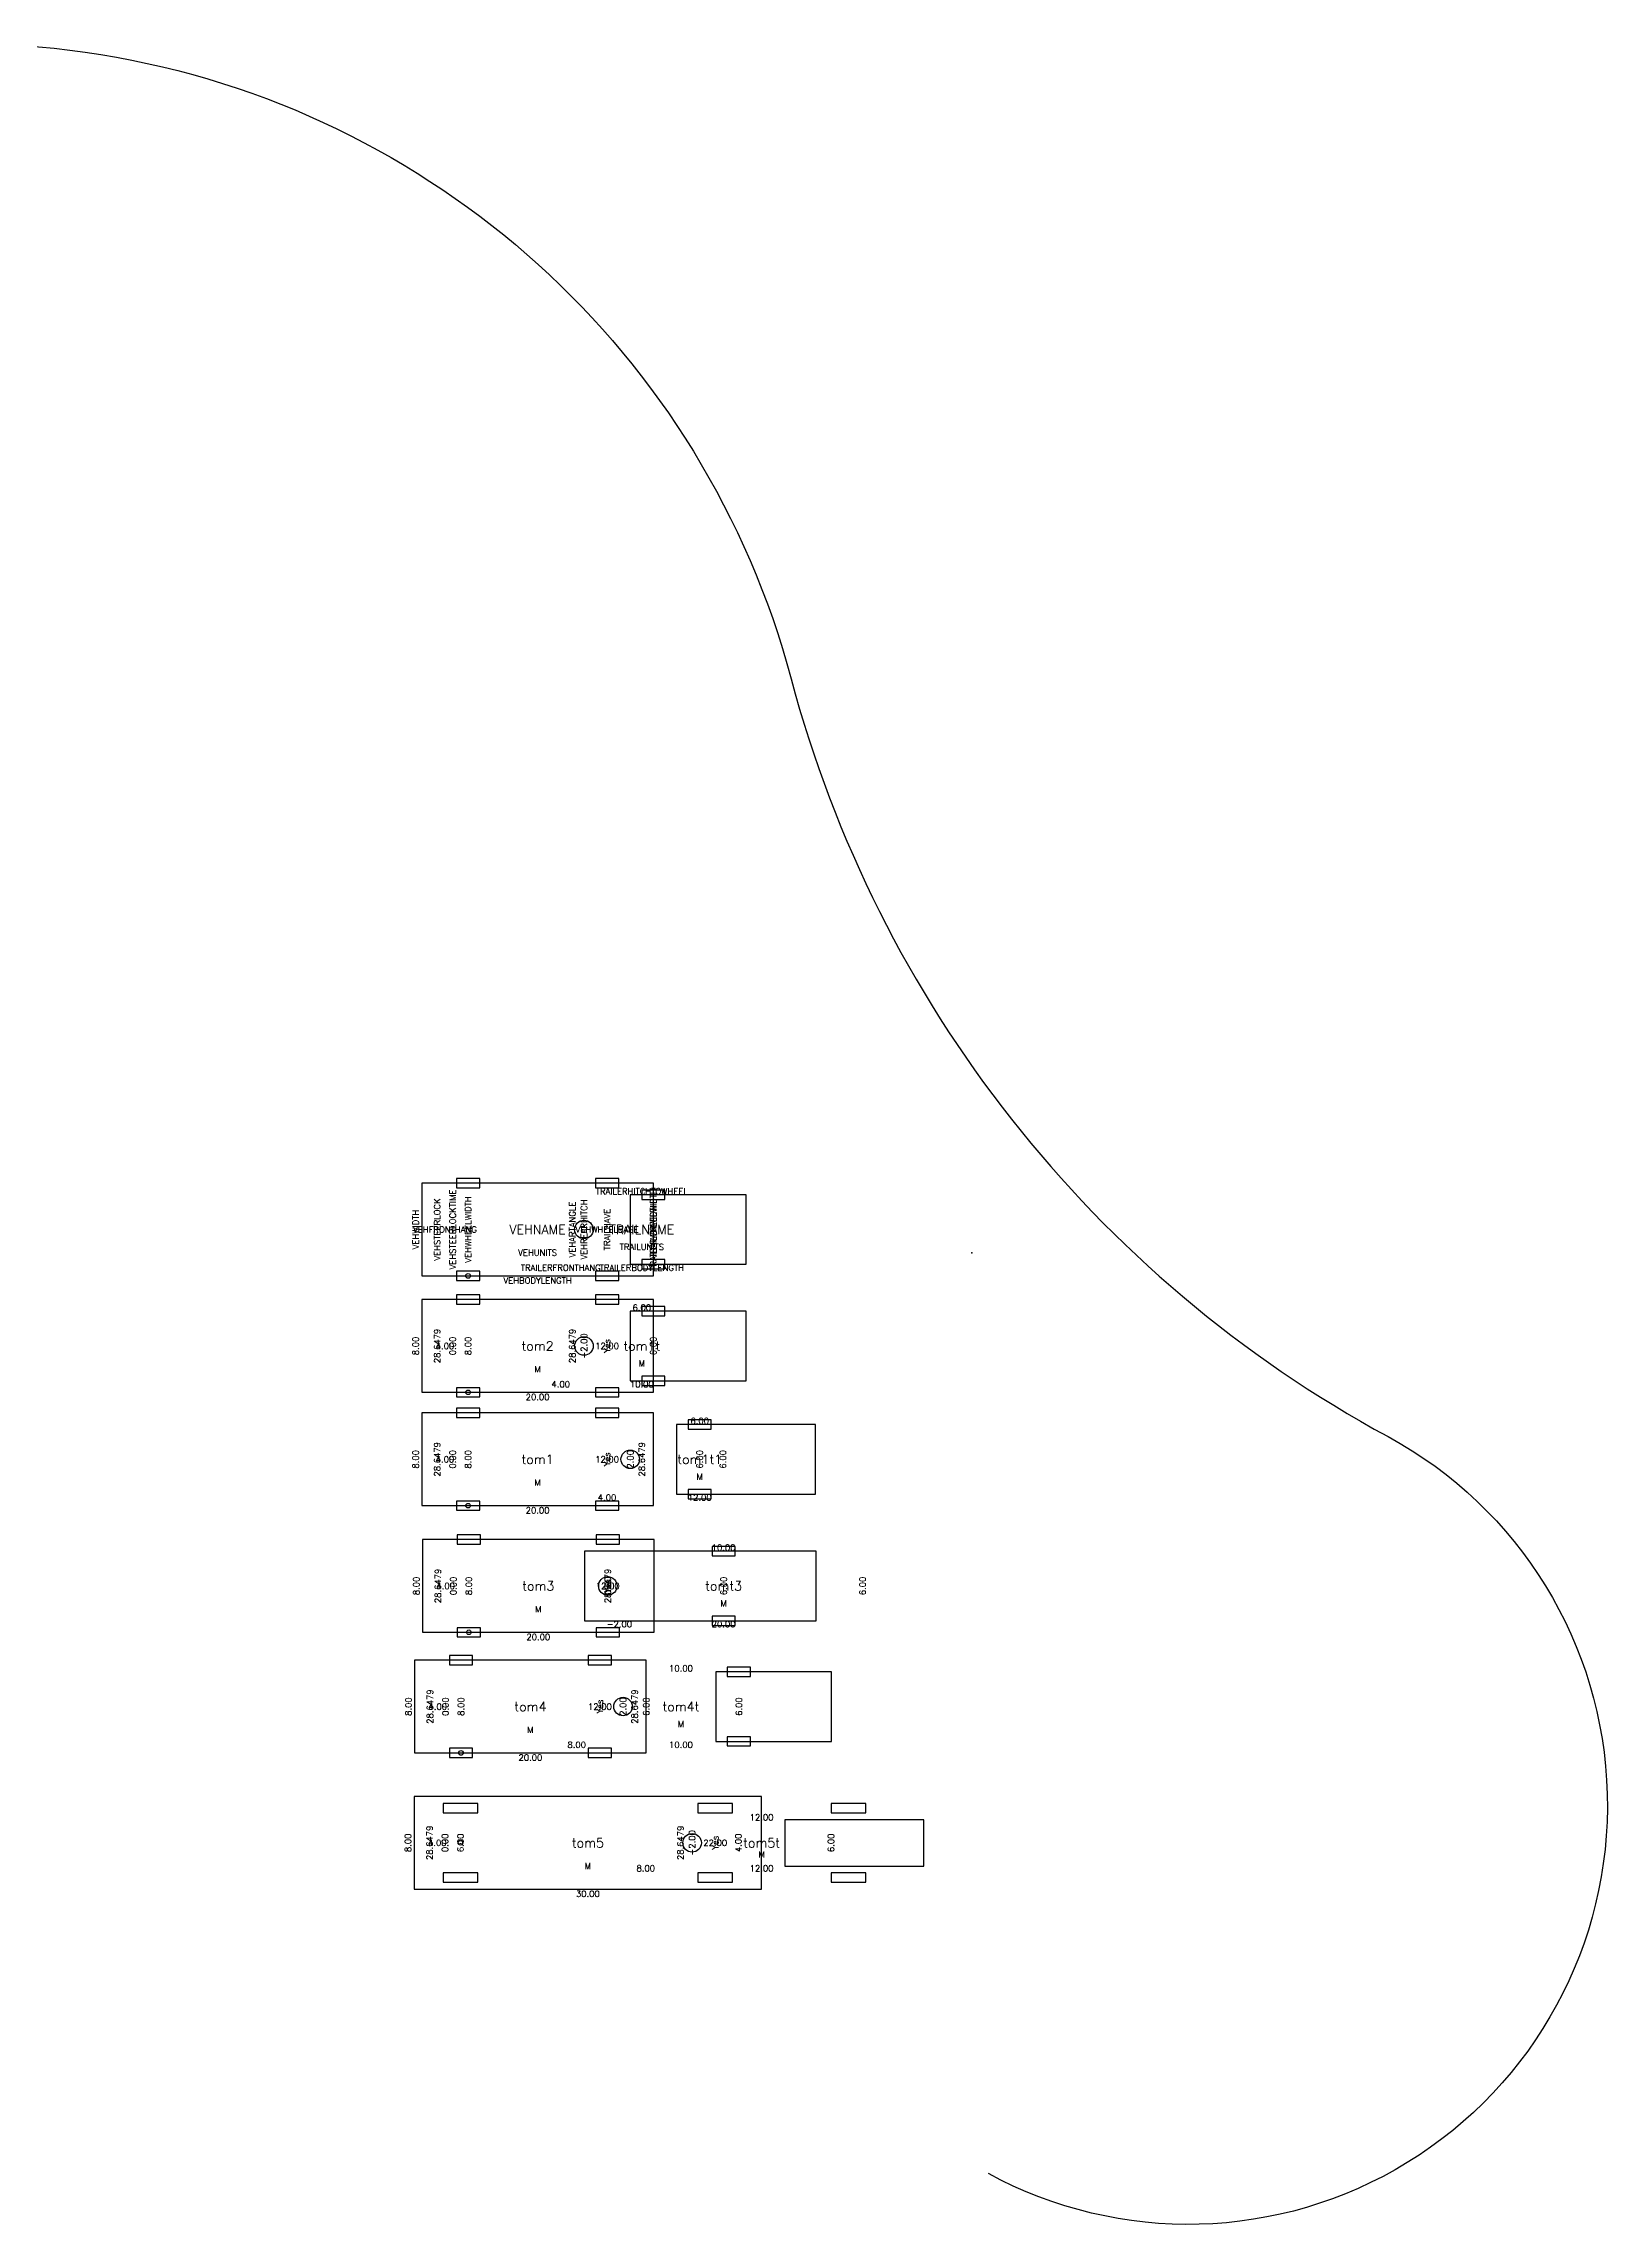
# Model space of a CAD drawing. Extents: x -16 to 1678, y -85 to 1191.
# Drawn here: x 1369.7 to 1504.7, y -56.1 to 132.1 of the extents above; entities that cross this region are included whole.
import ezdxf
from ezdxf.enums import TextEntityAlignment as Align

# ---------------------------------------------------------------- set-up
doc = ezdxf.new("R2010")
doc.units = 0
doc.header["$MEASUREMENT"] = 0
doc.linetypes.add('DASHED', pattern=[0.75, 0.5, -0.25])
for name, color, linetype in [('AttributeLayer', 7, 'Continuous'), ('C-TURN-TRAL-BODY', 2, 'Continuous'), ('C-TURN-TRAL-RRTR-PATH', 3, 'DASHED'), ('C-TURN-TRCK-BODY', 1, 'Continuous'), ('CENTERLINE', 2, 'Continuous')]:
    doc.layers.add(name, color=color, linetype=linetype)
doc.styles.get("Standard").update_dxf_attribs({"font": 'ROMANS.shx', "width": 0.95})

# ---------------------------------------------------------------- blocks, each defined once
blk = doc.blocks.new('VEHICLELIBtom1')
at = {"layer": 'C-TURN-TRAL-BODY'}
for points in [[(22, -3), (34, -3), (34, 3), (22, 3)], [(23, 2.6), (25, 2.6), (25, 3.4), (23, 3.4)], [(23, -3.4), (25, -3.4), (25, -2.6), (23, -2.6)]]:
    blk.add_lwpolyline(points, close=True, dxfattribs=at)
at = {"layer": 'C-TURN-TRCK-BODY'}
for points in [[(0, -4), (20, -4), (20, 4), (0, 4)], [(3, 3.6), (5, 3.6), (5, 4.4), (3, 4.4)], [(15, 3.6), (17, 3.6), (17, 4.4), (15, 4.4)], [(3, -4.4), (5, -4.4), (5, -3.6), (3, -3.6)], [(15, -4.4), (17, -4.4), (17, -3.6), (15, -3.6)]]:
    blk.add_lwpolyline(points, close=True, dxfattribs=at)
for centre, radius in [((18, 0), 0.8), ((4, -4), 0.2)]:
    blk.add_circle(centre, radius, dxfattribs=at)
at = {"layer": 'AttributeLayer', "flags": 8}
for tag, p in [('VEHSTEERLOCK', (1.33, 0)), ('VEHSTEERLOCKTIME', (2.67, 0)), ('VEHWHEELWIDTH', (4, 0)), ('VEHREARHITCH', (18, 0)), ('VEHARTANGLE', (19, 0)), ('TRAILERWHEELWIDTH', (24, 0)), ('TRAILERWIDTH', (26, 0)), ('VEHWIDTH', (-0.53, 0)), ('TRAILHAVE', (16, 0))]:
    blk.add_attdef(tag, text='', height=0.533, rotation=90, dxfattribs=at).set_placement(p, align=Align.MIDDLE)
for tag, height, p in [('TRAILERHITCHTOWHEEL', 0.533, (24, 3.3)), ('VEHFRONTHANG', 0.533, (2, 0)), ('VEHNAME', 0.8, (10, 0)), ('VEHWHEELBASE', 0.533, (16, 0)), ('TRAILNAME', 0.8, (24, 0)), ('VEHUNITS', 0.533, (10, -2)), ('TRAILUNITS', 0.533, (24, -1.5)), ('TRAILERFRONTHANG', 0.533, (16, -3.3)), ('TRAILERBODYLENGTH', 0.533, (24, -3.3)), ('VEHBODYLENGTH', 0.533, (10, -4.4))]:
    blk.add_attdef(tag, text='', height=height, dxfattribs=at).set_placement(p, align=Align.MIDDLE)
blk = doc.blocks.new('VEHICLELIBtom2')
at = {"layer": 'C-TURN-TRAL-BODY'}
for points in [[(18, -3), (28, -3), (28, 3), (18, 3)], [(19, 2.6), (21, 2.6), (21, 3.4), (19, 3.4)], [(19, -3.4), (21, -3.4), (21, -2.6), (19, -2.6)]]:
    blk.add_lwpolyline(points, close=True, dxfattribs=at)
at = {"layer": 'C-TURN-TRCK-BODY'}
for points in [[(0, -4), (20, -4), (20, 4), (0, 4)], [(3, 3.6), (5, 3.6), (5, 4.4), (3, 4.4)], [(15, 3.6), (17, 3.6), (17, 4.4), (15, 4.4)], [(3, -4.4), (5, -4.4), (5, -3.6), (3, -3.6)], [(15, -4.4), (17, -4.4), (17, -3.6), (15, -3.6)]]:
    blk.add_lwpolyline(points, close=True, dxfattribs=at)
for centre, radius in [((14, 0), 0.8), ((4, -4), 0.2)]:
    blk.add_circle(centre, radius, dxfattribs=at)
at = {"layer": 'AttributeLayer', "flags": 8}
for tag, p in [('VEHSTEERLOCK', (1.33, 0)), ('VEHSTEERLOCKTIME', (2.67, 0)), ('VEHWHEELWIDTH', (4, 0)), ('VEHARTANGLE', (13, 0)), ('VEHREARHITCH', (14, 0)), ('TRAILERWHEELWIDTH', (20, 0)), ('TRAILERWIDTH', (20, 0)), ('VEHWIDTH', (-0.53, 0)), ('TRAILHAVE', (16, 0))]:
    blk.add_attdef(tag, text='', height=0.533, rotation=90, dxfattribs=at).set_placement(p, align=Align.MIDDLE)
for tag, height, p in [('TRAILERHITCHTOWHEEL', 0.533, (19, 3.3)), ('VEHFRONTHANG', 0.533, (2, 0)), ('VEHNAME', 0.8, (10, 0)), ('VEHWHEELBASE', 0.533, (16, 0)), ('TRAILNAME', 0.8, (19, 0)), ('VEHUNITS', 0.533, (10, -2)), ('TRAILUNITS', 0.533, (19, -1.5)), ('TRAILERFRONTHANG', 0.533, (12, -3.3)), ('TRAILERBODYLENGTH', 0.533, (19, -3.3)), ('VEHBODYLENGTH', 0.533, (10, -4.4))]:
    blk.add_attdef(tag, text='', height=height, dxfattribs=at).set_placement(p, align=Align.MIDDLE)
blk = doc.blocks.new('VEHICLELIBtom3')
at = {"layer": 'C-TURN-TRAL-BODY'}
for points in [[(14, -3), (34, -3), (34, 3), (14, 3)], [(25, 2.6), (27, 2.6), (27, 3.4), (25, 3.4)], [(25, -3.4), (27, -3.4), (27, -2.6), (25, -2.6)]]:
    blk.add_lwpolyline(points, close=True, dxfattribs=at)
at = {"layer": 'C-TURN-TRCK-BODY'}
for points in [[(0, -4), (20, -4), (20, 4), (0, 4)], [(3, 3.6), (5, 3.6), (5, 4.4), (3, 4.4)], [(15, 3.6), (17, 3.6), (17, 4.4), (15, 4.4)], [(3, -4.4), (5, -4.4), (5, -3.6), (3, -3.6)], [(15, -4.4), (17, -4.4), (17, -3.6), (15, -3.6)]]:
    blk.add_lwpolyline(points, close=True, dxfattribs=at)
for centre, radius in [((16, 0), 0.8), ((4, -4), 0.2)]:
    blk.add_circle(centre, radius, dxfattribs=at)
at = {"layer": 'AttributeLayer', "flags": 8}
for tag, p in [('VEHSTEERLOCK', (1.33, 0)), ('VEHSTEERLOCKTIME', (2.67, 0)), ('VEHWHEELWIDTH', (4, 0)), ('VEHREARHITCH', (16, 0)), ('VEHARTANGLE', (16, 0)), ('TRAILERWHEELWIDTH', (26, 0)), ('TRAILERWIDTH', (38, 0)), ('VEHWIDTH', (-0.53, 0)), ('TRAILHAVE', (16, 0))]:
    blk.add_attdef(tag, text='', height=0.533, rotation=90, dxfattribs=at).set_placement(p, align=Align.MIDDLE)
for tag, height, p in [('TRAILERHITCHTOWHEEL', 0.533, (26, 3.3)), ('VEHFRONTHANG', 0.533, (2, 0)), ('VEHNAME', 0.8, (10, 0)), ('VEHWHEELBASE', 0.533, (16, 0)), ('TRAILNAME', 0.8, (26, 0)), ('VEHUNITS', 0.533, (10, -2)), ('TRAILUNITS', 0.533, (26, -1.5)), ('TRAILERFRONTHANG', 0.533, (17, -3.3)), ('TRAILERBODYLENGTH', 0.533, (26, -3.3)), ('VEHBODYLENGTH', 0.533, (10, -4.4))]:
    blk.add_attdef(tag, text='', height=height, dxfattribs=at).set_placement(p, align=Align.MIDDLE)
blk = doc.blocks.new('VEHICLELIBtom4')
at = {"layer": 'C-TURN-TRAL-BODY'}
for points in [[(26, -3), (36, -3), (36, 3), (26, 3)], [(27, 2.6), (29, 2.6), (29, 3.4), (27, 3.4)], [(27, -3.4), (29, -3.4), (29, -2.6), (27, -2.6)]]:
    blk.add_lwpolyline(points, close=True, dxfattribs=at)
at = {"layer": 'C-TURN-TRCK-BODY'}
for points in [[(0, -4), (20, -4), (20, 4), (0, 4)], [(3, 3.6), (5, 3.6), (5, 4.4), (3, 4.4)], [(15, 3.6), (17, 3.6), (17, 4.4), (15, 4.4)], [(3, -4.4), (5, -4.4), (5, -3.6), (3, -3.6)], [(15, -4.4), (17, -4.4), (17, -3.6), (15, -3.6)]]:
    blk.add_lwpolyline(points, close=True, dxfattribs=at)
for centre, radius in [((18, 0), 0.8), ((4, -4), 0.2)]:
    blk.add_circle(centre, radius, dxfattribs=at)
at = {"layer": 'AttributeLayer', "flags": 8}
for tag, p in [('VEHSTEERLOCK', (1.33, 0)), ('VEHSTEERLOCKTIME', (2.67, 0)), ('VEHWHEELWIDTH', (4, 0)), ('VEHREARHITCH', (18, 0)), ('VEHARTANGLE', (19, 0)), ('TRAILERWIDTH', (20, 0)), ('TRAILERWHEELWIDTH', (28, 0)), ('VEHWIDTH', (-0.53, 0)), ('TRAILHAVE', (16, 0))]:
    blk.add_attdef(tag, text='', height=0.533, rotation=90, dxfattribs=at).set_placement(p, align=Align.MIDDLE)
for tag, height, p in [('TRAILERHITCHTOWHEEL', 0.533, (23, 3.3)), ('VEHFRONTHANG', 0.533, (2, 0)), ('VEHNAME', 0.8, (10, 0)), ('VEHWHEELBASE', 0.533, (16, 0)), ('TRAILNAME', 0.8, (23, 0)), ('VEHUNITS', 0.533, (10, -2)), ('TRAILUNITS', 0.533, (23, -1.5)), ('TRAILERFRONTHANG', 0.533, (14, -3.3)), ('TRAILERBODYLENGTH', 0.533, (23, -3.3)), ('VEHBODYLENGTH', 0.533, (10, -4.4))]:
    blk.add_attdef(tag, text='', height=height, dxfattribs=at).set_placement(p, align=Align.MIDDLE)
blk = doc.blocks.new('VEHICLELIBtom5')
at = {"layer": 'C-TURN-TRAL-BODY'}
for points in [[(32, -2), (44, -2), (44, 2), (32, 2)], [(36, 2.6), (39, 2.6), (39, 3.4), (36, 3.4)], [(36, -3.4), (39, -3.4), (39, -2.6), (36, -2.6)]]:
    blk.add_lwpolyline(points, close=True, dxfattribs=at)
at = {"layer": 'C-TURN-TRCK-BODY'}
for points in [[(0, -4), (30, -4), (30, 4), (0, 4)], [(2.5, 2.6), (5.5, 2.6), (5.5, 3.4), (2.5, 3.4)], [(24.5, 2.6), (27.5, 2.6), (27.5, 3.4), (24.5, 3.4)], [(2.5, -3.4), (5.5, -3.4), (5.5, -2.6), (2.5, -2.6)], [(24.5, -3.4), (27.5, -3.4), (27.5, -2.6), (24.5, -2.6)]]:
    blk.add_lwpolyline(points, close=True, dxfattribs=at)
for centre, radius in [((4, 0), 0.2), ((24, 0), 0.8)]:
    blk.add_circle(centre, radius, dxfattribs=at)
at = {"layer": 'AttributeLayer', "flags": 8}
for tag, p in [('VEHSTEERLOCK', (1.33, 0)), ('VEHSTEERLOCKTIME', (2.67, 0)), ('VEHWHEELWIDTH', (4, 0)), ('VEHARTANGLE', (23, 0)), ('VEHREARHITCH', (24, 0)), ('TRAILERWIDTH', (28, 0)), ('TRAILERWHEELWIDTH', (36, 0)), ('VEHWIDTH', (-0.53, 0)), ('TRAILHAVE', (26, 0))]:
    blk.add_attdef(tag, text='', height=0.533, rotation=90, dxfattribs=at).set_placement(p, align=Align.MIDDLE)
for tag, height, p in [('TRAILERHITCHTOWHEEL', 0.533, (30, 2.2)), ('VEHFRONTHANG', 0.533, (2, 0)), ('VEHNAME', 0.8, (15, 0)), ('VEHWHEELBASE', 0.533, (26, 0)), ('TRAILNAME', 0.8, (30, 0)), ('VEHUNITS', 0.533, (15, -2)), ('TRAILUNITS', 0.533, (30, -1)), ('TRAILERFRONTHANG', 0.533, (20, -2.2)), ('TRAILERBODYLENGTH', 0.533, (30, -2.2)), ('VEHBODYLENGTH', 0.533, (15, -4.4))]:
    blk.add_attdef(tag, text='', height=height, dxfattribs=at).set_placement(p, align=Align.MIDDLE)

msp = doc.modelspace()

# ---------------------------------------------------------------- linework, layer by layer
at = {"layer": 'C-TURN-TRAL-BODY'}
for points in [[(1420.32, 26.8), (1430.32, 26.8), (1430.32, 32.8), (1420.32, 32.8)], [(1421.32, 32.4), (1423.32, 32.4), (1423.32, 33.2), (1421.32, 33.2)], [(1421.32, 26.4), (1423.32, 26.4), (1423.32, 27.2), (1421.32, 27.2)]]:
    msp.add_lwpolyline(points, close=True, dxfattribs=at)
at = {"layer": 'C-TURN-TRAL-RRTR-PATH'}
msp.add_point((1449.8, 27.79), dxfattribs=at)
msp.add_point((1449.8, 27.79), dxfattribs=at)
msp.add_point((1449.8, 27.79), dxfattribs=at)
msp.add_point((1449.8, 27.79), dxfattribs=at)
msp.add_point((1449.8, 27.79), dxfattribs=at)
at = {"layer": 'C-TURN-TRCK-BODY'}
for points in [[(1405.32, 33.4), (1407.32, 33.4), (1407.32, 34.2), (1405.32, 34.2)], [(1417.32, 33.4), (1419.32, 33.4), (1419.32, 34.2), (1417.32, 34.2)], [(1402.32, 25.8), (1422.32, 25.8), (1422.32, 33.8), (1402.32, 33.8)], [(1405.32, 25.4), (1407.32, 25.4), (1407.32, 26.2), (1405.32, 26.2)], [(1417.32, 25.4), (1419.32, 25.4), (1419.32, 26.2), (1417.32, 26.2)]]:
    msp.add_lwpolyline(points, close=True, dxfattribs=at)
for centre, radius in [((1416.32, 29.8), 0.8), ((1406.32, 25.8), 0.2)]:
    msp.add_circle(centre, radius, dxfattribs=at)
at = {"layer": 'CENTERLINE'}
msp.add_lwpolyline([(1224.9, -17.18), (1301.09, 98.83, -0.647885), (1434.21, 77.33, 0.206151), (1485.75, 11.93, -1.00047), (1451.24, -51.67, -0.524053)], format="xyb", dxfattribs=at)

# ---------------------------------------------------------------- block references
at = {"layer": 'C-TURN-TRAL-RRTR-PATH'}
for name, p, values in [('VEHICLELIBtom1', (1402.32, 9.97), {'VEHWIDTH': '8.00', 'VEHBODYLENGTH': '20.00', 'VEHFRONTHANG': '4.00', 'VEHWHEELBASE': '12.00', 'VEHNAME': 'tom1', 'VEHUNITS': 'M', 'VEHSTEERLOCK': '28.6479', 'VEHSTEERLOCKTIME': '0.00', 'VEHWHEELWIDTH': '8.00', 'TRAILHAVE': 'Yes', 'VEHREARHITCH': '2.00', 'VEHARTANGLE': '28.6479', 'TRAILERBODYLENGTH': '12.00', 'TRAILNAME': 'tom1t1', 'TRAILUNITS': 'M', 'TRAILERFRONTHANG': '4.00', 'TRAILERHITCHTOWHEEL': '6.00', 'TRAILERWIDTH': '6.00', 'TRAILERWHEELWIDTH': '6.00'}), ('VEHICLELIBtom3', (1402.38, -0.96), {'VEHWIDTH': '8.00', 'VEHBODYLENGTH': '20.00', 'VEHFRONTHANG': '4.00', 'VEHWHEELBASE': '12.00', 'VEHNAME': 'tom3', 'VEHUNITS': 'M', 'VEHSTEERLOCK': '28.6479', 'VEHSTEERLOCKTIME': '0.00', 'VEHWHEELWIDTH': '8.00', 'TRAILHAVE': 'Yes', 'VEHREARHITCH': '0.00', 'VEHARTANGLE': '28.6479', 'TRAILERBODYLENGTH': '20.00', 'TRAILNAME': 'tomt3', 'TRAILUNITS': 'M', 'TRAILERFRONTHANG': '-2.00', 'TRAILERHITCHTOWHEEL': '10.00', 'TRAILERWIDTH': '6.00', 'TRAILERWHEELWIDTH': '6.00'}), ('VEHICLELIBtom4', (1401.7, -11.37), {'VEHWIDTH': '8.00', 'VEHBODYLENGTH': '20.00', 'VEHFRONTHANG': '4.00', 'VEHWHEELBASE': '12.00', 'VEHNAME': 'tom4', 'VEHUNITS': 'M', 'VEHSTEERLOCK': '28.6479', 'VEHSTEERLOCKTIME': '0.00', 'VEHWHEELWIDTH': '8.00', 'TRAILHAVE': 'Yes', 'VEHREARHITCH': '2.00', 'VEHARTANGLE': '28.6479', 'TRAILERBODYLENGTH': '10.00', 'TRAILNAME': 'tom4t', 'TRAILUNITS': 'M', 'TRAILERFRONTHANG': '8.00', 'TRAILERHITCHTOWHEEL': '10.00', 'TRAILERWIDTH': '6.00', 'TRAILERWHEELWIDTH': '6.00'}), ('VEHICLELIBtom5', (1401.66, -23.13), {'VEHWIDTH': '8.00', 'VEHBODYLENGTH': '30.00', 'VEHFRONTHANG': '4.00', 'VEHWHEELBASE': '22.00', 'VEHNAME': 'tom5', 'VEHUNITS': 'M', 'VEHSTEERLOCK': '28.6479', 'VEHSTEERLOCKTIME': '0.00', 'VEHWHEELWIDTH': '6.00', 'TRAILHAVE': 'Yes', 'VEHREARHITCH': '-2.00', 'VEHARTANGLE': '28.6479', 'TRAILERBODYLENGTH': '12.00', 'TRAILNAME': 'tom5t', 'TRAILUNITS': 'M', 'TRAILERFRONTHANG': '8.00', 'TRAILERHITCHTOWHEEL': '12.00', 'TRAILERWIDTH': '4.00', 'TRAILERWHEELWIDTH': '6.00'})]:
    msp.add_blockref(name, p, dxfattribs=at).add_auto_attribs(values)
at = {"layer": 'CENTERLINE'}
msp.add_blockref('VEHICLELIBtom2', (1402.32, 19.75), dxfattribs=at).add_auto_attribs({'VEHWIDTH': '8.00', 'VEHBODYLENGTH': '20.00', 'VEHFRONTHANG': '4.00', 'VEHWHEELBASE': '12.00', 'VEHNAME': 'tom2', 'VEHUNITS': 'M', 'VEHSTEERLOCK': '28.6479', 'VEHSTEERLOCKTIME': '0.00', 'VEHWHEELWIDTH': '8.00', 'TRAILHAVE': 'Yes', 'VEHREARHITCH': '-2.00', 'VEHARTANGLE': '28.6479', 'TRAILERBODYLENGTH': '10.00', 'TRAILNAME': 'tom1t', 'TRAILUNITS': 'M', 'TRAILERFRONTHANG': '4.00', 'TRAILERHITCHTOWHEEL': '6.00', 'TRAILERWIDTH': '6.00', 'TRAILERWHEELWIDTH': '6.00'})

# ---------------------------------------------------------------- texts
at = {"layer": 'AttributeLayer', "flags": 8}
for tag, text, p in [('VEHSTEERLOCK', '28.6479', (1403.65, 29.8)), ('VEHSTEERLOCKTIME', '0.00', (1404.99, 29.8)), ('VEHWHEELWIDTH', '8.00', (1406.32, 29.8)), ('VEHARTANGLE', '28.6479', (1415.32, 29.8)), ('VEHREARHITCH', '-2.00', (1416.32, 29.8)), ('TRAILERWHEELWIDTH', '6.00', (1422.32, 29.8)), ('TRAILERWIDTH', '6.00', (1422.32, 29.8)), ('VEHWIDTH', '8.00', (1401.79, 29.8)), ('TRAILHAVE', 'Yes', (1418.32, 29.8))]:
    msp.add_attdef(tag, text=text, height=0.533, rotation=90, dxfattribs=at).set_placement(p, align=Align.MIDDLE)
for tag, text, height, p in [('TRAILERHITCHTOWHEEL', '6.00', 0.533, (1421.32, 33.1)), ('VEHNAME', 'tom2', 0.8, (1412.32, 29.8)), ('TRAILNAME', 'tom1t', 0.8, (1421.32, 29.8)), ('VEHFRONTHANG', '4.00', 0.533, (1404.32, 29.8)), ('VEHWHEELBASE', '12.00', 0.533, (1418.32, 29.8)), ('TRAILUNITS', 'M', 0.533, (1421.32, 28.3)), ('VEHUNITS', 'M', 0.533, (1412.32, 27.8)), ('TRAILERFRONTHANG', '4.00', 0.533, (1414.32, 26.5)), ('TRAILERBODYLENGTH', '10.00', 0.533, (1421.32, 26.5)), ('VEHBODYLENGTH', '20.00', 0.533, (1412.32, 25.4))]:
    msp.add_attdef(tag, text=text, height=height, dxfattribs=at).set_placement(p, align=Align.MIDDLE)

doc.saveas('drawing.dxf')
